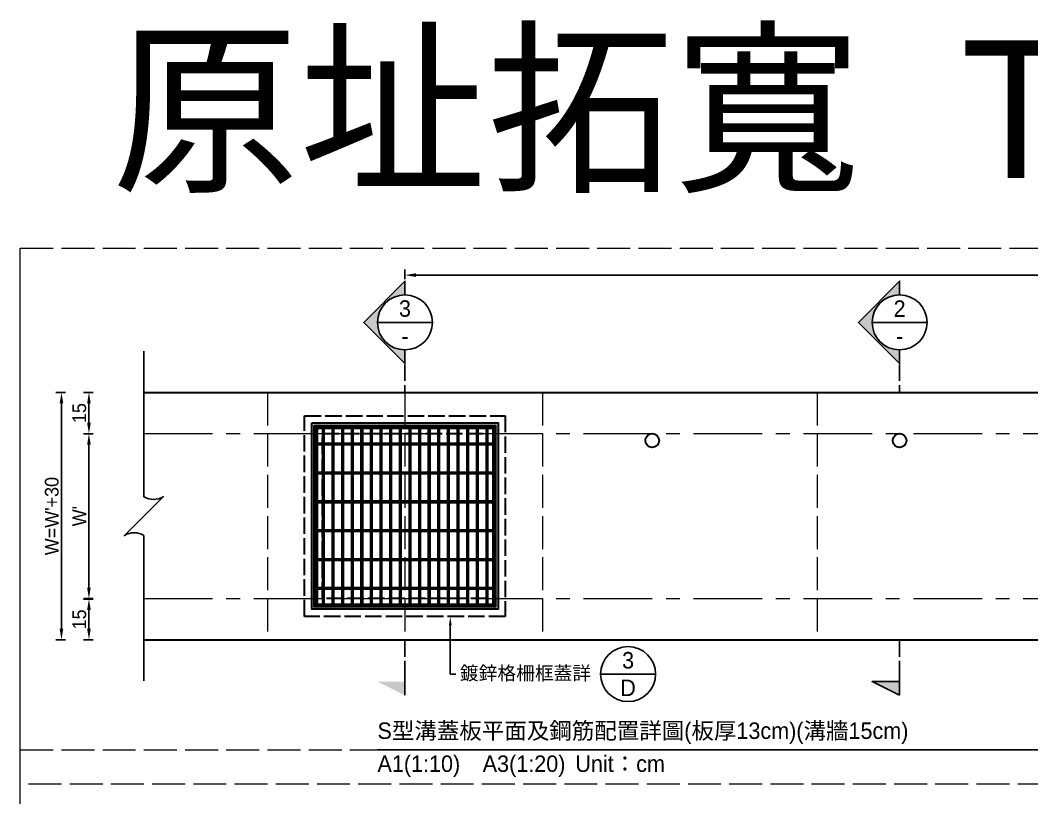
# Model space of a CAD drawing. Extents: x -4891 to 4829, y -5666 to -3242.
# Drawn here: x -3960.9 to -3592.8, y -4546.3 to -4263.3 of the extents above; entities that cross this region are included whole.
import ezdxf
from ezdxf import colors
from ezdxf.entities.mleader import LeaderData, LeaderLine
from ezdxf.math import Vec2, Vec3

# ---------------------------------------------------------------- set-up
doc = ezdxf.new("R2010")
doc.units = 0
doc.header["$MEASUREMENT"] = 0
doc.linetypes.add('ACAD_ISO02W100', pattern=[15, 12, -3])
doc.linetypes.add('CENTERX2', pattern=[4, 2.5, -0.5, 0.5, -0.5])
doc.layers.add('一、4.基本-隱藏', color=9, linetype='ACAD_ISO02W100', lineweight=20, plot=False)
doc.layers.add('三、3.文字-註解文字', color=2, linetype='Continuous')
for name, color, linetype, lineweight in [('二、1.繪圖-既有設施', 8, 'Continuous', 20), ('二、2.繪圖-施作項目', 181, 'Continuous', 30), ('二、6.繪圖-其他施作項目', 35, 'Continuous', 30)]:
    doc.layers.add(name, color=color, linetype=linetype, lineweight=lineweight)
doc.styles.add('次圖名(詳圖)', font='MS PGothic.ttf', dxfattribs={"height": 6})
doc.styles.add('註解文字', font='MS PGothic.ttf', dxfattribs={"height": 5})
doc.styles.add('註解文字(詳圖)', font='MS PGothic.ttf', dxfattribs={"height": 6})
doc.dimstyles.new('註解文字', dxfattribs={"dimtxt": 5, "dimasz": 4, "dimexe": 2, "dimexo": 2.5, "dimgap": 1, "dimtad": 2, "dimzin": 0, "dimdsep": 46, "dimtxsty": '註解文字', "dimcen": 0.1, "dimclrd": 144, "dimclre": 144, "dimclrt": 256, "dimadec": 0, "dimazin": 0, "dimtfac": 1, "dimtofl": 0, "dimtmove": 0, "dimatfit": 3, "dimfxl": 1.5, "dimfxlon": 1, "dimtolj": 1, "dimtzin": 0, "dimlwd": -1, "dimlwe": -1, "dimarcsym": 1})
pattern_1 = [(45, (-5256.2158, -4230.1416), (-2.65165, 2.65165), []), (45, (-5255.332, -4230.1416), (-2.65165, 2.65165), []), (45, (-5254.448, -4230.1416), (-2.65165, 2.65165), []), (45, (-5253.564, -4230.1416), (-2.65165, 2.65165), [])]

# ---------------------------------------------------------------- blocks, each defined once
blk = doc.blocks.new('*D134')
at = {"layer": 'Defpoints', "color": 0, "transparency": 16777216}
for p in [(-3820.85, -4356.1), (-3820.85, -4408.8), (-3320.85, -4408.8)]:
    blk.add_point(p, dxfattribs=at)
at = {"layer": '三、3.文字-註解文字', "color": 144, "transparency": 16777216}
for p, q in [((-3820.85, -4357.6), (-3820.85, -4354.1)), ((-3320.85, -4357.6), (-3320.85, -4354.1)), ((-3324.85, -4356.1), (-3816.85, -4356.1))]:
    blk.add_line(p, q, dxfattribs=at)
for points in [[(-3816.85, -4355.44), (-3816.85, -4356.77), (-3820.85, -4356.1)], [(-3324.85, -4355.44), (-3324.85, -4356.77), (-3320.85, -4356.1)]]:
    blk.add_solid(points, dxfattribs=at)
at = {"layer": '三、3.文字-註解文字', "transparency": 16777216, "insert": (-3570.85, -4352.6), "char_height": 5, "attachment_point": 5, "style": '註解文字'}
blk.add_mtext('\\A1;500±2', dxfattribs=at)
blk = doc.blocks.new('*D140')
at = {"layer": 'Defpoints', "color": 0, "transparency": 16777216}
for p in [(-3935.85, -4398.8), (-3915.85, -4398.8), (-3915.85, -4413.8)]:
    blk.add_point(p, dxfattribs=at)
at = {"layer": '三、3.文字-註解文字', "color": 144, "transparency": 16777216}
for p, q in [((-3934.35, -4398.8), (-3937.85, -4398.8)), ((-3935.85, -4409.8), (-3935.85, -4402.8)), ((-3934.35, -4413.8), (-3937.85, -4413.8))]:
    blk.add_line(p, q, dxfattribs=at)
for points in [[(-3936.52, -4402.8), (-3935.19, -4402.8), (-3935.85, -4398.8)], [(-3936.52, -4409.8), (-3935.19, -4409.8), (-3935.85, -4413.8)]]:
    blk.add_solid(points, dxfattribs=at)
at = {"layer": '三、3.文字-註解文字', "transparency": 16777216, "insert": (-3939.35, -4406.3), "char_height": 5, "attachment_point": 5, "rotation": 90, "style": '註解文字'}
blk.add_mtext('\\A1;15', dxfattribs=at)
blk = doc.blocks.new('*D141')
at = {"layer": 'Defpoints', "color": 0, "transparency": 16777216}
for p in [(-3935.85, -4413.8), (-3915.85, -4413.8), (-3915.85, -4473.8)]:
    blk.add_point(p, dxfattribs=at)
at = {"layer": '三、3.文字-註解文字', "color": 144, "transparency": 16777216}
for p, q in [((-3934.35, -4413.8), (-3937.85, -4413.8)), ((-3935.85, -4469.8), (-3935.85, -4417.8)), ((-3934.35, -4473.8), (-3937.85, -4473.8))]:
    blk.add_line(p, q, dxfattribs=at)
for points in [[(-3936.52, -4417.8), (-3935.19, -4417.8), (-3935.85, -4413.8)], [(-3936.52, -4469.8), (-3935.19, -4469.8), (-3935.85, -4473.8)]]:
    blk.add_solid(points, dxfattribs=at)
at = {"layer": '三、3.文字-註解文字', "transparency": 16777216, "insert": (-3939.35, -4443.8), "char_height": 5, "attachment_point": 5, "rotation": 90, "style": '註解文字'}
blk.add_mtext("\\A1;W'", dxfattribs=at)
blk = doc.blocks.new('*D142')
at = {"layer": 'Defpoints', "color": 0, "transparency": 16777216}
for p in [(-3935.85, -4473.99), (-3915.85, -4473.99), (-3915.85, -4488.8)]:
    blk.add_point(p, dxfattribs=at)
at = {"layer": '三、3.文字-註解文字', "color": 144, "transparency": 16777216}
for p, q in [((-3934.35, -4473.99), (-3937.85, -4473.99)), ((-3935.85, -4484.8), (-3935.85, -4477.99)), ((-3934.35, -4488.8), (-3937.85, -4488.8))]:
    blk.add_line(p, q, dxfattribs=at)
for points in [[(-3936.52, -4477.99), (-3935.19, -4477.99), (-3935.85, -4473.99)], [(-3936.52, -4484.8), (-3935.19, -4484.8), (-3935.85, -4488.8)]]:
    blk.add_solid(points, dxfattribs=at)
at = {"layer": '三、3.文字-註解文字', "transparency": 16777216, "insert": (-3939.35, -4481.39), "char_height": 5, "attachment_point": 5, "rotation": 90, "style": '註解文字'}
blk.add_mtext('\\A1;15', dxfattribs=at)
blk = doc.blocks.new('*D143')
at = {"layer": 'Defpoints', "color": 0, "transparency": 16777216}
for p in [(-3945.85, -4398.8), (-3915.85, -4398.8), (-3915.85, -4488.8)]:
    blk.add_point(p, dxfattribs=at)
at = {"layer": '三、3.文字-註解文字', "color": 144, "transparency": 16777216}
for p, q in [((-3944.35, -4398.8), (-3947.85, -4398.8)), ((-3945.85, -4484.8), (-3945.85, -4402.8)), ((-3944.35, -4488.8), (-3947.85, -4488.8))]:
    blk.add_line(p, q, dxfattribs=at)
for points in [[(-3946.52, -4402.8), (-3945.19, -4402.8), (-3945.85, -4398.8)], [(-3946.52, -4484.8), (-3945.19, -4484.8), (-3945.85, -4488.8)]]:
    blk.add_solid(points, dxfattribs=at)
at = {"layer": '三、3.文字-註解文字', "transparency": 16777216, "insert": (-3949.35, -4443.8), "char_height": 5, "attachment_point": 5, "rotation": 90, "style": '註解文字'}
blk.add_mtext("\\A1;{\\fMS PGothic|b0|i0|c128|p34;W=}W'{\\fMS PGothic|b0|i0|c128|p34;+30}", dxfattribs=at)

msp = doc.modelspace()

# ---------------------------------------------------------------- hatches: boundary and pattern name
at = {"layer": '三、3.文字-註解文字'}
h = msp.add_hatch(color=256, dxfattribs=at)
h.dxf.hatch_style = 1
h.paths.add_polyline_path([(-3820.855, -4358.296), (-3835.855, -4373.296), (-3820.855, -4388.296), (-3820.855, -4383.296, -0.4142136), (-3830.855, -4373.296, -0.4142136), (-3820.855, -4363.296)])
h = msp.add_hatch(color=256, dxfattribs=at)
h.dxf.hatch_style = 1
h.paths.add_polyline_path([(-3640.855, -4358.296), (-3655.855, -4373.296), (-3640.855, -4388.296), (-3640.855, -4383.296, -0.4142136), (-3650.855, -4373.296, -0.4142136), (-3640.855, -4363.296)])
h = msp.add_hatch(color=256, dxfattribs=at)
h.dxf.hatch_style = 1
h.paths.add_polyline_path([(-3830.855, -4503.989), (-3820.855, -4508.989), (-3820.855, -4503.989)])
h = msp.add_hatch(color=256, dxfattribs=at)
h.dxf.hatch_style = 1
h.paths.add_polyline_path([(-3650.855, -4503.989), (-3640.855, -4508.989), (-3640.855, -4503.989)])
at = {"layer": '二、6.繪圖-其他施作項目'}
h = msp.add_hatch(color=256, dxfattribs=at)
h.dxf.hatch_style = 1
h.paths.add_polyline_path([(-3854.755, -4477.696), (-3786.955, -4477.696), (-3786.955, -4409.896), (-3854.755, -4409.896)])
h.paths.add_polyline_path([(-3853.855, -4410.796), (-3787.855, -4410.796), (-3787.855, -4476.796), (-3853.855, -4476.796)], flags=16)
h = msp.add_hatch(dxfattribs=at)
h.set_pattern_fill('ANSI34', color=256, scale=5)
h.set_pattern_definition(pattern_1)
h.paths.add_polyline_path([(-3788.855, -4417.296), (-3852.855, -4417.296), (-3852.855, -4417.796), (-3788.855, -4417.796)])
h = msp.add_hatch(dxfattribs=at)
h.set_pattern_fill('ANSI34', color=256, scale=5)
h.set_pattern_definition(pattern_1)
h.paths.add_polyline_path([(-3788.855, -4427.796), (-3852.855, -4427.796), (-3852.855, -4428.296), (-3788.855, -4428.296)])
h = msp.add_hatch(dxfattribs=at)
h.set_pattern_fill('ANSI34', color=256, scale=5)
h.set_pattern_definition(pattern_1)
h.paths.add_polyline_path([(-3788.855, -4438.296), (-3852.855, -4438.296), (-3852.855, -4438.796), (-3788.855, -4438.796)])
h = msp.add_hatch(dxfattribs=at)
h.set_pattern_fill('ANSI34', color=256, scale=5)
h.set_pattern_definition(pattern_1)
h.paths.add_polyline_path([(-3788.855, -4448.796), (-3852.855, -4448.796), (-3852.855, -4449.296), (-3788.855, -4449.296)])
h = msp.add_hatch(dxfattribs=at)
h.set_pattern_fill('ANSI34', color=256, scale=5)
h.set_pattern_definition(pattern_1)
h.paths.add_polyline_path([(-3788.855, -4459.296), (-3852.855, -4459.296), (-3852.855, -4459.796), (-3788.855, -4459.796)])
h = msp.add_hatch(dxfattribs=at)
h.set_pattern_fill('ANSI34', color=256, scale=5)
h.set_pattern_definition(pattern_1)
h.paths.add_polyline_path([(-3788.855, -4469.796), (-3852.855, -4469.796), (-3852.855, -4470.296), (-3788.855, -4470.296)])

# ---------------------------------------------------------------- linework, layer by layer
at = {"layer": '一、4.基本-隱藏'}
for points in [[(-3960.855, -4346.296), (-3180.855, -4346.296), (-3180.855, -4853.296), (-3960.855, -4853.296)], [(-3960.855, -4346.296), (-3180.855, -4346.296), (-3180.855, -4541.296), (-3960.855, -4541.296)]]:
    msp.add_lwpolyline(points, close=True, dxfattribs=at)
for points in [[(-3870.855, -4398.796), (-3870.855, -4488.796)], [(-3820.855, -4398.796), (-3820.855, -4488.796)], [(-3770.855, -4398.796), (-3770.855, -4488.796)], [(-3670.855, -4398.796), (-3670.855, -4488.796)], [(-3960.855, -4528.796), (-3180.855, -4528.796)]]:
    msp.add_lwpolyline(points, dxfattribs=at)
at = {"layer": '三、3.文字-註解文字'}
for points in [[(-3820.855, -4363.296), (-3820.855, -4358.296), (-3835.855, -4373.296), (-3820.855, -4388.296), (-3820.855, -4383.296)], [(-3640.855, -4363.296), (-3640.855, -4358.296), (-3655.855, -4373.296), (-3640.855, -4388.296), (-3640.855, -4383.296)], [(-3830.855, -4373.296), (-3810.855, -4373.296)], [(-3650.855, -4373.296), (-3630.855, -4373.296)], [(-3820.855, -4508.989), (-3820.855, -4498.989)], [(-3749.658, -4501.296), (-3729.658, -4501.296)], [(-3640.855, -4508.989), (-3640.855, -4498.989)], [(-3640.855, -4508.989), (-3650.855, -4503.989), (-3640.855, -4503.989)], [(-3830.855, -4528.796), (-3310.855, -4528.796)]]:
    msp.add_lwpolyline(points, dxfattribs=at)
msp.add_lwpolyline([(-3915.855, -4503.796), (-3915.855, -4450.867, 0.2828427), (-3922.926, -4450.867), (-3908.784, -4436.725, -0.2828427), (-3915.855, -4436.725), (-3915.855, -4383.796)], format="xyb", dxfattribs=at)
at = {"layer": '三、3.文字-註解文字', "linetype": 'ACAD_ISO02W100', "ltscale": 0.5}
for points in [[(-3820.855, -4388.602), (-3820.855, -4398.602)], [(-3640.855, -4388.602), (-3640.855, -4398.602)], [(-3820.855, -4488.989), (-3820.855, -4498.989)], [(-3640.855, -4488.989), (-3640.855, -4498.989)]]:
    msp.add_lwpolyline(points, dxfattribs=at)
at = {"layer": '三、3.文字-註解文字'}
for centre in [(-3820.855, -4373.296), (-3640.855, -4373.296), (-3739.658, -4501.296)]:
    msp.add_circle(centre, 10, dxfattribs=at)
at = {"layer": '二、1.繪圖-既有設施', "linetype": 'CENTERX2', "ltscale": 10}
for points in [[(-3915.855, -4413.796), (-3225.855, -4413.796)], [(-3915.855, -4473.796), (-3225.855, -4473.796)]]:
    msp.add_lwpolyline(points, dxfattribs=at)
at = {"layer": '二、2.繪圖-施作項目', "linetype": 'Continuous'}
for points in [[(-3915.855, -4398.796), (-3225.855, -4398.796)], [(-3915.855, -4488.796), (-3225.855, -4488.796)]]:
    msp.add_lwpolyline(points, dxfattribs=at)
at = {"layer": '二、6.繪圖-其他施作項目', "linetype": 'ACAD_ISO02W100', "ltscale": 0.5}
for points in [[(-3857.355, -4407.296), (-3784.355, -4407.296), (-3784.355, -4480.296), (-3857.355, -4480.296)], [(-3850.855, -4413.796), (-3790.855, -4413.796), (-3790.855, -4473.796), (-3850.855, -4473.796)]]:
    msp.add_lwpolyline(points, close=True, dxfattribs=at)
at = {"layer": '二、6.繪圖-其他施作項目'}
for points in [[(-3854.755, -4409.896), (-3786.955, -4409.896), (-3786.955, -4477.696), (-3854.755, -4477.696)], [(-3853.855, -4410.796), (-3787.855, -4410.796), (-3787.855, -4476.796), (-3853.855, -4476.796)], [(-3853.355, -4411.296), (-3788.355, -4411.296), (-3788.355, -4476.296), (-3853.355, -4476.296)]]:
    msp.add_lwpolyline(points, close=True, dxfattribs=at)
for points in [[(-3853.355, -4411.296), (-3788.355, -4411.296)], [(-3853.355, -4411.296), (-3853.355, -4476.296)], [(-3852.855, -4411.296), (-3852.855, -4476.296)], [(-3852.855, -4411.796), (-3788.855, -4411.796)], [(-3850.855, -4411.796), (-3850.855, -4417.296)], [(-3850.355, -4411.796), (-3850.355, -4417.296)], [(-3847.355, -4411.796), (-3847.355, -4417.296)], [(-3846.855, -4411.796), (-3846.855, -4417.296)], [(-3843.855, -4411.796), (-3843.855, -4417.296)], [(-3843.355, -4411.796), (-3843.355, -4417.296)], [(-3840.355, -4411.796), (-3840.355, -4417.296)], [(-3839.855, -4411.796), (-3839.855, -4417.296)], [(-3836.855, -4411.796), (-3836.855, -4417.296)], [(-3836.355, -4411.796), (-3836.355, -4417.296)], [(-3833.355, -4411.796), (-3833.355, -4417.296)], [(-3832.855, -4411.796), (-3832.855, -4417.296)], [(-3829.855, -4411.796), (-3829.855, -4417.296)], [(-3829.355, -4411.796), (-3829.355, -4417.296)], [(-3826.355, -4411.796), (-3826.355, -4417.296)], [(-3825.855, -4411.796), (-3825.855, -4417.296)], [(-3822.855, -4411.796), (-3822.855, -4417.296)], [(-3822.355, -4411.796), (-3822.355, -4417.296)], [(-3819.355, -4411.796), (-3819.355, -4417.296)], [(-3818.855, -4411.796), (-3818.855, -4417.296)], [(-3815.855, -4411.796), (-3815.855, -4417.296)], [(-3815.355, -4411.796), (-3815.355, -4417.296)], [(-3812.355, -4411.796), (-3812.355, -4417.296)], [(-3811.855, -4411.796), (-3811.855, -4417.296)], [(-3808.855, -4411.796), (-3808.855, -4417.296)], [(-3808.355, -4411.796), (-3808.355, -4417.296)], [(-3805.355, -4411.796), (-3805.355, -4417.296)], [(-3804.855, -4411.796), (-3804.855, -4417.296)], [(-3801.855, -4411.796), (-3801.855, -4417.296)], [(-3801.355, -4411.796), (-3801.355, -4417.296)], [(-3798.355, -4411.796), (-3798.355, -4417.296)], [(-3797.855, -4411.796), (-3797.855, -4417.296)], [(-3794.855, -4411.796), (-3794.855, -4417.296)], [(-3794.355, -4411.796), (-3794.355, -4417.296)], [(-3791.355, -4411.796), (-3791.355, -4417.296)], [(-3790.855, -4411.796), (-3790.855, -4417.296)], [(-3788.855, -4411.296), (-3788.855, -4476.296)], [(-3788.355, -4411.296), (-3788.355, -4476.296)], [(-3852.855, -4417.296), (-3788.855, -4417.296)], [(-3852.855, -4417.796), (-3788.855, -4417.796)], [(-3850.855, -4417.796), (-3850.855, -4427.796)], [(-3850.355, -4417.796), (-3850.355, -4427.796)], [(-3847.355, -4417.796), (-3847.355, -4427.796)], [(-3846.855, -4417.796), (-3846.855, -4427.796)], [(-3843.855, -4417.796), (-3843.855, -4427.796)], [(-3843.355, -4417.796), (-3843.355, -4427.796)], [(-3840.355, -4417.796), (-3840.355, -4427.796)], [(-3839.855, -4417.796), (-3839.855, -4427.796)], [(-3836.855, -4417.796), (-3836.855, -4427.796)], [(-3836.355, -4417.796), (-3836.355, -4427.796)], [(-3833.355, -4417.796), (-3833.355, -4427.796)], [(-3832.855, -4417.796), (-3832.855, -4427.796)], [(-3829.855, -4417.796), (-3829.855, -4427.796)], [(-3829.355, -4417.796), (-3829.355, -4427.796)], [(-3826.355, -4417.796), (-3826.355, -4427.796)], [(-3825.855, -4417.796), (-3825.855, -4427.796)], [(-3822.855, -4417.796), (-3822.855, -4427.796)], [(-3822.355, -4417.796), (-3822.355, -4427.796)], [(-3819.355, -4417.796), (-3819.355, -4427.796)], [(-3818.855, -4417.796), (-3818.855, -4427.796)], [(-3815.855, -4417.796), (-3815.855, -4427.796)], [(-3815.355, -4417.796), (-3815.355, -4427.796)], [(-3812.355, -4417.796), (-3812.355, -4427.796)], [(-3811.855, -4417.796), (-3811.855, -4427.796)], [(-3808.855, -4417.796), (-3808.855, -4427.796)], [(-3808.355, -4417.796), (-3808.355, -4427.796)], [(-3805.355, -4417.796), (-3805.355, -4427.796)], [(-3804.855, -4417.796), (-3804.855, -4427.796)], [(-3801.855, -4417.796), (-3801.855, -4427.796)], [(-3801.355, -4417.796), (-3801.355, -4427.796)], [(-3798.355, -4417.796), (-3798.355, -4427.796)], [(-3797.855, -4417.796), (-3797.855, -4427.796)], [(-3794.855, -4417.796), (-3794.855, -4427.796)], [(-3794.355, -4417.796), (-3794.355, -4427.796)], [(-3791.355, -4417.796), (-3791.355, -4427.796)], [(-3790.855, -4417.796), (-3790.855, -4427.796)], [(-3852.855, -4427.796), (-3788.855, -4427.796)], [(-3852.855, -4428.296), (-3788.855, -4428.296)], [(-3850.855, -4428.296), (-3850.855, -4438.296)], [(-3850.355, -4428.296), (-3850.355, -4438.296)], [(-3847.355, -4428.296), (-3847.355, -4438.296)], [(-3846.855, -4428.296), (-3846.855, -4438.296)], [(-3843.855, -4428.296), (-3843.855, -4438.296)], [(-3843.355, -4428.296), (-3843.355, -4438.296)], [(-3840.355, -4428.296), (-3840.355, -4438.296)], [(-3839.855, -4428.296), (-3839.855, -4438.296)], [(-3836.855, -4428.296), (-3836.855, -4438.296)], [(-3836.355, -4428.296), (-3836.355, -4438.296)], [(-3833.355, -4428.296), (-3833.355, -4438.296)], [(-3832.855, -4428.296), (-3832.855, -4438.296)], [(-3829.855, -4428.296), (-3829.855, -4438.296)], [(-3829.355, -4428.296), (-3829.355, -4438.296)], [(-3826.355, -4428.296), (-3826.355, -4438.296)], [(-3825.855, -4428.296), (-3825.855, -4438.296)], [(-3822.855, -4428.296), (-3822.855, -4438.296)], [(-3822.355, -4428.296), (-3822.355, -4438.296)], [(-3819.355, -4428.296), (-3819.355, -4438.296)], [(-3818.855, -4428.296), (-3818.855, -4438.296)], [(-3815.855, -4428.296), (-3815.855, -4438.296)], [(-3815.355, -4428.296), (-3815.355, -4438.296)], [(-3812.355, -4428.296), (-3812.355, -4438.296)], [(-3811.855, -4428.296), (-3811.855, -4438.296)], [(-3808.855, -4428.296), (-3808.855, -4438.296)], [(-3808.355, -4428.296), (-3808.355, -4438.296)], [(-3805.355, -4428.296), (-3805.355, -4438.296)], [(-3804.855, -4428.296), (-3804.855, -4438.296)], [(-3801.855, -4428.296), (-3801.855, -4438.296)], [(-3801.355, -4428.296), (-3801.355, -4438.296)], [(-3798.355, -4428.296), (-3798.355, -4438.296)], [(-3797.855, -4428.296), (-3797.855, -4438.296)], [(-3794.855, -4428.296), (-3794.855, -4438.296)], [(-3794.355, -4428.296), (-3794.355, -4438.296)], [(-3791.355, -4428.296), (-3791.355, -4438.296)], [(-3790.855, -4428.296), (-3790.855, -4438.296)], [(-3852.855, -4438.296), (-3788.855, -4438.296)], [(-3852.855, -4438.796), (-3788.855, -4438.796)], [(-3850.855, -4438.796), (-3850.855, -4448.796)], [(-3850.355, -4438.796), (-3850.355, -4448.796)], [(-3847.355, -4438.796), (-3847.355, -4448.796)], [(-3846.855, -4438.796), (-3846.855, -4448.796)], [(-3843.855, -4438.796), (-3843.855, -4448.796)], [(-3843.355, -4438.796), (-3843.355, -4448.796)], [(-3840.355, -4438.796), (-3840.355, -4448.796)], [(-3839.855, -4438.796), (-3839.855, -4448.796)], [(-3836.855, -4438.796), (-3836.855, -4448.796)], [(-3836.355, -4438.796), (-3836.355, -4448.796)], [(-3833.355, -4438.796), (-3833.355, -4448.796)], [(-3832.855, -4438.796), (-3832.855, -4448.796)], [(-3829.855, -4438.796), (-3829.855, -4448.796)], [(-3829.355, -4438.796), (-3829.355, -4448.796)], [(-3826.355, -4438.796), (-3826.355, -4448.796)], [(-3825.855, -4438.796), (-3825.855, -4448.796)], [(-3822.855, -4438.796), (-3822.855, -4448.796)], [(-3822.355, -4438.796), (-3822.355, -4448.796)], [(-3819.355, -4438.796), (-3819.355, -4448.796)], [(-3818.855, -4438.796), (-3818.855, -4448.796)], [(-3815.855, -4438.796), (-3815.855, -4448.796)], [(-3815.355, -4438.796), (-3815.355, -4448.796)], [(-3812.355, -4438.796), (-3812.355, -4448.796)], [(-3811.855, -4438.796), (-3811.855, -4448.796)], [(-3808.855, -4438.796), (-3808.855, -4448.796)], [(-3808.355, -4438.796), (-3808.355, -4448.796)], [(-3805.355, -4438.796), (-3805.355, -4448.796)], [(-3804.855, -4438.796), (-3804.855, -4448.796)], [(-3801.855, -4438.796), (-3801.855, -4448.796)], [(-3801.355, -4438.796), (-3801.355, -4448.796)], [(-3798.355, -4438.796), (-3798.355, -4448.796)], [(-3797.855, -4438.796), (-3797.855, -4448.796)], [(-3794.855, -4438.796), (-3794.855, -4448.796)], [(-3794.355, -4438.796), (-3794.355, -4448.796)], [(-3791.355, -4438.796), (-3791.355, -4448.796)], [(-3790.855, -4438.796), (-3790.855, -4448.796)], [(-3852.855, -4448.796), (-3788.855, -4448.796)], [(-3852.855, -4449.296), (-3788.855, -4449.296)], [(-3850.855, -4449.296), (-3850.855, -4459.296)], [(-3850.355, -4449.296), (-3850.355, -4459.296)], [(-3847.355, -4449.296), (-3847.355, -4459.296)], [(-3846.855, -4449.296), (-3846.855, -4459.296)], [(-3843.855, -4449.296), (-3843.855, -4459.296)], [(-3843.355, -4449.296), (-3843.355, -4459.296)], [(-3840.355, -4449.296), (-3840.355, -4459.296)], [(-3839.855, -4449.296), (-3839.855, -4459.296)], [(-3836.855, -4449.296), (-3836.855, -4459.296)], [(-3836.355, -4449.296), (-3836.355, -4459.296)], [(-3833.355, -4449.296), (-3833.355, -4459.296)], [(-3832.855, -4449.296), (-3832.855, -4459.296)], [(-3829.855, -4449.296), (-3829.855, -4459.296)], [(-3829.355, -4449.296), (-3829.355, -4459.296)], [(-3826.355, -4449.296), (-3826.355, -4459.296)], [(-3825.855, -4449.296), (-3825.855, -4459.296)], [(-3822.855, -4449.296), (-3822.855, -4459.296)], [(-3822.355, -4449.296), (-3822.355, -4459.296)], [(-3819.355, -4449.296), (-3819.355, -4459.296)], [(-3818.855, -4449.296), (-3818.855, -4459.296)], [(-3815.855, -4449.296), (-3815.855, -4459.296)], [(-3815.355, -4449.296), (-3815.355, -4459.296)], [(-3812.355, -4449.296), (-3812.355, -4459.296)], [(-3811.855, -4449.296), (-3811.855, -4459.296)], [(-3808.855, -4449.296), (-3808.855, -4459.296)], [(-3808.355, -4449.296), (-3808.355, -4459.296)], [(-3805.355, -4449.296), (-3805.355, -4459.296)], [(-3804.855, -4449.296), (-3804.855, -4459.296)], [(-3801.855, -4449.296), (-3801.855, -4459.296)], [(-3801.355, -4449.296), (-3801.355, -4459.296)], [(-3798.355, -4449.296), (-3798.355, -4459.296)], [(-3797.855, -4449.296), (-3797.855, -4459.296)], [(-3794.855, -4449.296), (-3794.855, -4459.296)], [(-3794.355, -4449.296), (-3794.355, -4459.296)], [(-3791.355, -4449.296), (-3791.355, -4459.296)], [(-3790.855, -4449.296), (-3790.855, -4459.296)], [(-3852.855, -4459.296), (-3788.855, -4459.296)], [(-3852.855, -4459.796), (-3788.855, -4459.796)], [(-3850.855, -4459.796), (-3850.855, -4469.796)], [(-3850.355, -4459.796), (-3850.355, -4469.796)], [(-3847.355, -4459.796), (-3847.355, -4469.796)], [(-3846.855, -4459.796), (-3846.855, -4469.796)], [(-3843.855, -4459.796), (-3843.855, -4469.796)], [(-3843.355, -4459.796), (-3843.355, -4469.796)], [(-3840.355, -4459.796), (-3840.355, -4469.796)], [(-3839.855, -4459.796), (-3839.855, -4469.796)], [(-3836.855, -4459.796), (-3836.855, -4469.796)], [(-3836.355, -4459.796), (-3836.355, -4469.796)], [(-3833.355, -4459.796), (-3833.355, -4469.796)], [(-3832.855, -4459.796), (-3832.855, -4469.796)], [(-3829.855, -4459.796), (-3829.855, -4469.796)], [(-3829.355, -4459.796), (-3829.355, -4469.796)], [(-3826.355, -4459.796), (-3826.355, -4469.796)], [(-3825.855, -4459.796), (-3825.855, -4469.796)], [(-3822.855, -4459.796), (-3822.855, -4469.796)], [(-3822.355, -4459.796), (-3822.355, -4469.796)], [(-3819.355, -4459.796), (-3819.355, -4469.796)], [(-3818.855, -4459.796), (-3818.855, -4469.796)], [(-3815.855, -4459.796), (-3815.855, -4469.796)], [(-3815.355, -4459.796), (-3815.355, -4469.796)], [(-3812.355, -4459.796), (-3812.355, -4469.796)], [(-3811.855, -4459.796), (-3811.855, -4469.796)], [(-3808.855, -4459.796), (-3808.855, -4469.796)], [(-3808.355, -4459.796), (-3808.355, -4469.796)], [(-3805.355, -4459.796), (-3805.355, -4469.796)], [(-3804.855, -4459.796), (-3804.855, -4469.796)], [(-3801.855, -4459.796), (-3801.855, -4469.796)], [(-3801.355, -4459.796), (-3801.355, -4469.796)], [(-3798.355, -4459.796), (-3798.355, -4469.796)], [(-3797.855, -4459.796), (-3797.855, -4469.796)], [(-3794.855, -4459.796), (-3794.855, -4469.796)], [(-3794.355, -4459.796), (-3794.355, -4469.796)], [(-3791.355, -4459.796), (-3791.355, -4469.796)], [(-3790.855, -4459.796), (-3790.855, -4469.796)], [(-3852.855, -4469.796), (-3788.855, -4469.796)], [(-3852.855, -4470.296), (-3788.855, -4470.296)], [(-3850.855, -4470.296), (-3850.855, -4475.796)], [(-3850.355, -4470.296), (-3850.355, -4475.796)], [(-3847.355, -4470.296), (-3847.355, -4475.796)], [(-3846.855, -4470.296), (-3846.855, -4475.796)], [(-3843.855, -4470.296), (-3843.855, -4475.796)], [(-3843.355, -4470.296), (-3843.355, -4475.796)], [(-3840.355, -4470.296), (-3840.355, -4475.796)], [(-3839.855, -4470.296), (-3839.855, -4475.796)], [(-3836.855, -4470.296), (-3836.855, -4475.796)], [(-3836.355, -4470.296), (-3836.355, -4475.796)], [(-3833.355, -4470.296), (-3833.355, -4475.796)], [(-3832.855, -4470.296), (-3832.855, -4475.796)], [(-3829.855, -4470.296), (-3829.855, -4475.796)], [(-3829.355, -4470.296), (-3829.355, -4475.796)], [(-3826.355, -4470.296), (-3826.355, -4475.796)], [(-3825.855, -4470.296), (-3825.855, -4475.796)], [(-3822.855, -4470.296), (-3822.855, -4475.796)], [(-3822.355, -4470.296), (-3822.355, -4475.796)], [(-3819.355, -4470.296), (-3819.355, -4475.796)], [(-3818.855, -4470.296), (-3818.855, -4475.796)], [(-3815.855, -4470.296), (-3815.855, -4475.796)], [(-3815.355, -4470.296), (-3815.355, -4475.796)], [(-3812.355, -4470.296), (-3812.355, -4475.796)], [(-3811.855, -4470.296), (-3811.855, -4475.796)], [(-3808.855, -4470.296), (-3808.855, -4475.796)], [(-3808.355, -4470.296), (-3808.355, -4475.796)], [(-3805.355, -4470.296), (-3805.355, -4475.796)], [(-3804.855, -4470.296), (-3804.855, -4475.796)], [(-3801.855, -4470.296), (-3801.855, -4475.796)], [(-3801.355, -4470.296), (-3801.355, -4475.796)], [(-3798.355, -4470.296), (-3798.355, -4475.796)], [(-3797.855, -4470.296), (-3797.855, -4475.796)], [(-3794.855, -4470.296), (-3794.855, -4475.796)], [(-3794.355, -4470.296), (-3794.355, -4475.796)], [(-3791.355, -4470.296), (-3791.355, -4475.796)], [(-3790.855, -4470.296), (-3790.855, -4475.796)], [(-3852.855, -4475.796), (-3788.855, -4475.796)], [(-3853.355, -4476.296), (-3788.355, -4476.296)]]:
    msp.add_lwpolyline(points, dxfattribs=at)
for centre in [(-3730.855, -4416.296), (-3640.855, -4416.296)]:
    msp.add_circle(centre, 2.5, dxfattribs=at)

# ---------------------------------------------------------------- texts
at = {"layer": '三、3.文字-註解文字'}
for s, width, gutter_width, insert, char_height, attachment_point, style in [("{\\fMS PGothic|b0|i0|c128|p34;原址拓寬  T=13、W}'{\\fMS PGothic|b0|i0|c128|p34;=}6{\\fMS PGothic|b0|i0|c128|p34;0}", 742.44564, 25, (-3570.855, -4326.296), 50, 8, '註解文字'), ('3', 6.60394, 25, (-3820.855, -4368.296), 6, 5, '註解文字(詳圖)'), ('2', 6.60394, 25, (-3640.855, -4368.296), 6, 5, '註解文字(詳圖)'), ('-', 6.60394, 25, (-3820.855, -4378.296), 6, 5, '註解文字(詳圖)'), ('-', 6.60394, 25, (-3640.855, -4378.296), 6, 5, '註解文字(詳圖)'), ('3', 6.60394, 25, (-3739.658, -4496.296), 6, 5, '註解文字(詳圖)'), ('D', 6.60394, 25, (-3739.658, -4506.296), 6, 5, '註解文字(詳圖)'), ('S{\\fMS PGothic|b0|i0|c128|p34;型溝蓋板平面及鋼筋配置詳圖(板厚13cm)}(溝牆15cm)', 215.37549, 15, (-3830.855, -4522.796), 6, 4, '次圖名(詳圖)'), ('A1(1:10)\u3000A3(1:20){\\fMS PGothic|b0|i0|c128|p34;^IUnit：cm}', 136.03259, 15, (-3830.855, -4534.796), 6, 4, '次圖名(詳圖)')]:
    msp.add_mtext_dynamic_manual_height_columns(s, width=width, gutter_width=gutter_width, heights=[0], dxfattribs=dict(at, insert=insert, char_height=char_height, attachment_point=attachment_point, style=style))

# ---------------------------------------------------------------- dimensions: what is measured, and where the dimension line sits
dim = msp.add_linear_dim(base=(-3820.855, -4356.102), p1=(-3320.855, -4408.796), p2=(-3820.855, -4408.796), text='500±2', dimstyle='註解文字', dxfattribs=at)
dim.commit()
dim.dimension.update_dxf_attribs({"geometry": '*D134', "text_midpoint": (-3570.855, -4352.602)})
for base, p1, p2, text, picture, middle in [((-3945.855, -4398.796), (-3915.855, -4488.796), (-3915.855, -4398.796), "{\\fMS PGothic|b0|i0|c128|p34;W=}W'{\\fMS PGothic|b0|i0|c128|p34;+30}", '*D143', (-3949.355, -4443.796)), ((-3935.855, -4398.796), (-3915.855, -4413.796), (-3915.855, -4398.796), '15', '*D140', (-3939.355, -4406.296)), ((-3935.855, -4413.796), (-3915.855, -4473.796), (-3915.855, -4413.796), "W'", '*D141', (-3939.355, -4443.796)), ((-3935.855, -4473.989), (-3915.855, -4488.796), (-3915.855, -4473.989), '15', '*D142', (-3939.355, -4481.393))]:
    dim = msp.add_linear_dim(base=base, p1=p1, p2=p2, angle=90, text=text, dimstyle='註解文字', dxfattribs=at)
    dim.commit()
    dim.dimension.update_dxf_attribs({"geometry": picture, "text_midpoint": middle})

# ---------------------------------------------------------------- leaders
ml = msp.add_multileader_mtext('Standard', dxfattribs=at)
ml.set_content('鍍鋅格柵框蓋詳', color=256, style='註解文字')
ml.set_leader_properties(color=144, linetype='ByLayer', lineweight=-1)
ml.build(insert=Vec2(0, 0))
ml.multileader.update_dxf_attribs({"dogleg_length": 2, "arrow_head_size": 3})
ctx = ml.context
ctx.base_point, ctx.char_height, ctx.arrow_head_size, ctx.landing_gap_size, ctx.plane_origin = Vec3(-3802.355, -4501.296), 5, 3, 1.5, Vec3(-3821.904, -4557.473)
notes = []
notes.append((ctx, [(1, (1, 1, 0), (-3804.355, -4501.296), (1, 0), 2, [(0, [(-3804.355, -4480.489)], 0, [])])]))
ctx.mtext.insert, ctx.mtext.width, ctx.mtext.flow_direction = Vec3(-3800.855, -4498.441), 122.40528, 5
for ctx, leaders in notes:
    for number, flags, end, landing, length, lines in leaders:
        leader = LeaderData()
        leader.index, (leader.has_last_leader_line, leader.has_dogleg_vector, leader.attachment_direction) = number, flags
        leader.last_leader_point, leader.dogleg_vector, leader.dogleg_length = Vec3(end), Vec3(landing), length
        for number, points, colour, breaks in lines:
            line = LeaderLine()
            line.index, line.vertices, line.color, line.breaks = number, Vec3.list(points), colors.encode_raw_color(colour), breaks
            leader.lines.append(line)
        ctx.leaders.append(leader)

doc.saveas('drawing.dxf')
